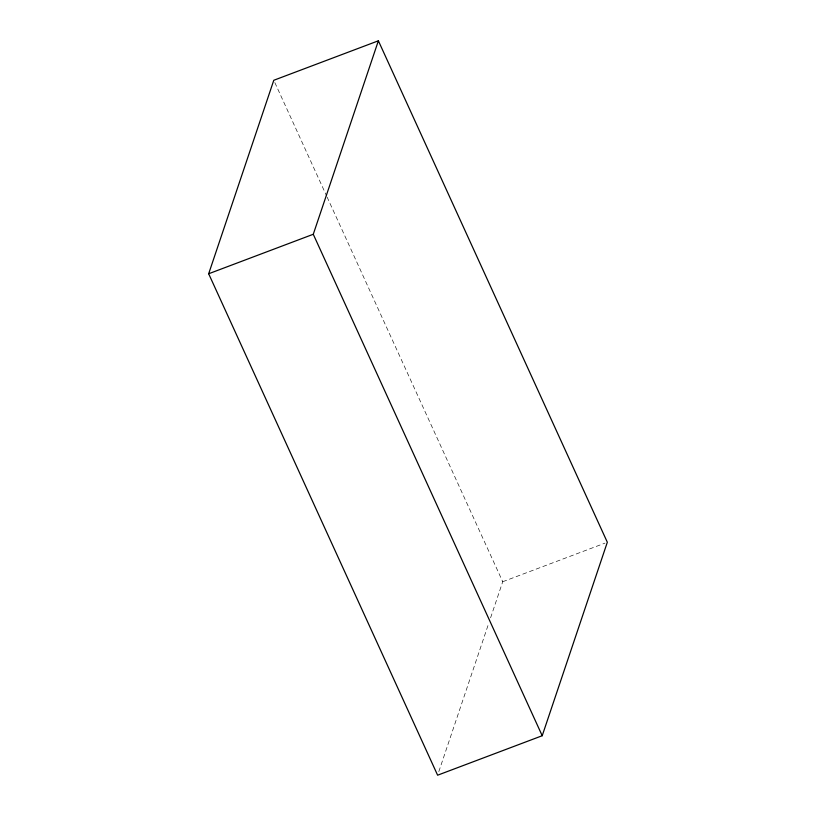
<?xml version="1.0" encoding="UTF-8"?>
<svg xmlns="http://www.w3.org/2000/svg" width="816" height="816" viewBox="0 0 816 816"><rect width="100%" height="100%" fill="white"/><g stroke="black" fill="none" stroke-linecap="round" stroke-linejoin="round"><path stroke-width="0.61" stroke-dasharray="4.08 3.06" d="M438.824 771.599L488.57 623.781M490.6 617.773L502.727 581.726L327.185 197.248M502.727 581.726L604.952 543.14M274.839 82.589L326.655 196.085"/><path stroke-width="1.22" d="M208.672 273.758L273.788 80.274L378.379 40.8L607.328 542.242L542.212 735.726L437.621 775.2L208.672 273.758L313.273 234.274L378.379 40.8M313.273 234.274L542.212 735.726"/></g></svg>
